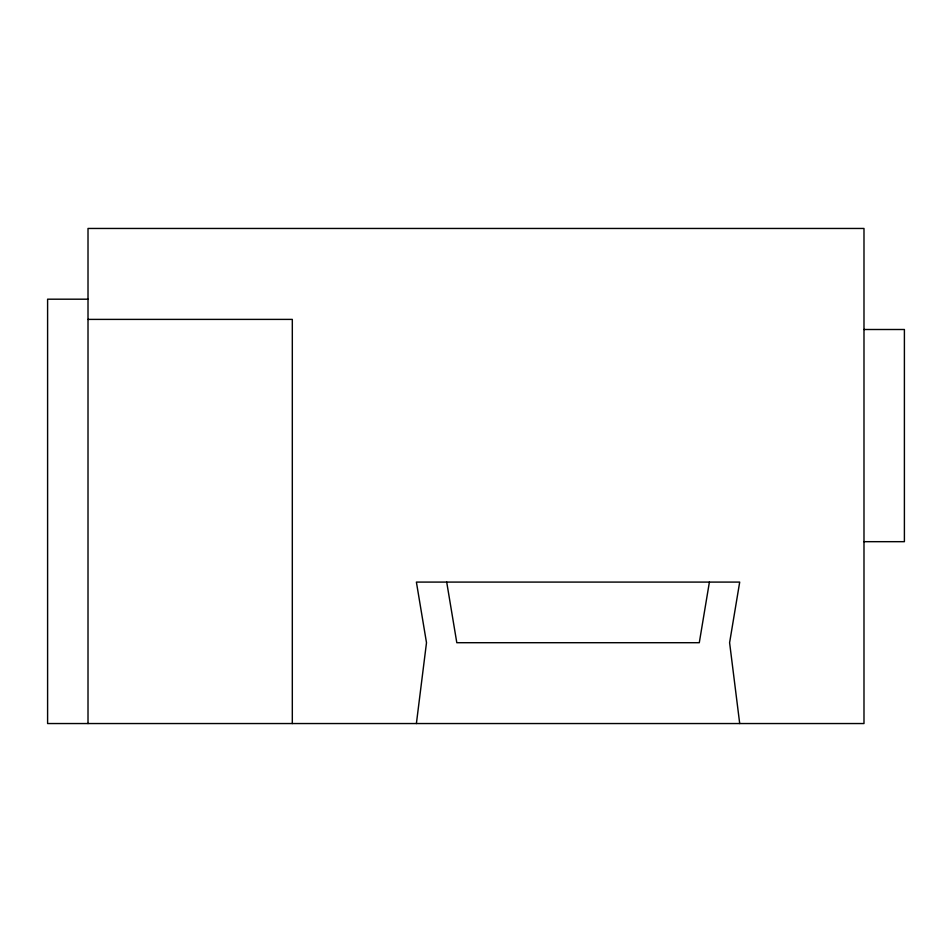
<?xml version="1.0" encoding="UTF-8"?>
<svg xmlns="http://www.w3.org/2000/svg" width="952" height="952" viewBox="0 0 952 952"><rect width="100%" height="100%" fill="white"/><g stroke="black" fill="none" stroke-linecap="round" stroke-linejoin="round"><path stroke-width="1.43" d="M416.393 723.544L426.496 642.707L416.393 582.088L739.704 582.088L729.601 642.707L739.704 723.544M709.395 582.088L699.292 642.707L456.805 642.707L446.702 582.088M88.012 299.19L47.6 299.19L47.6 723.544L863.988 723.544L863.988 228.456L88.012 228.456L88.012 723.544M88.012 319.396L292.312 319.396L292.312 723.544M863.988 329.499L904.4 329.499L904.4 541.676L863.988 541.676"/></g></svg>
